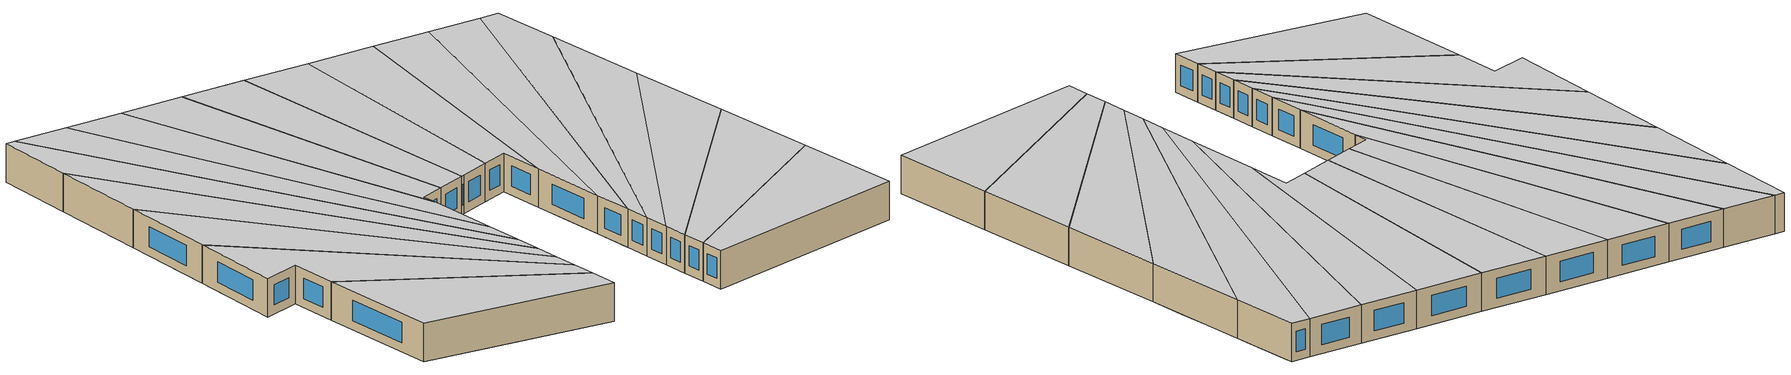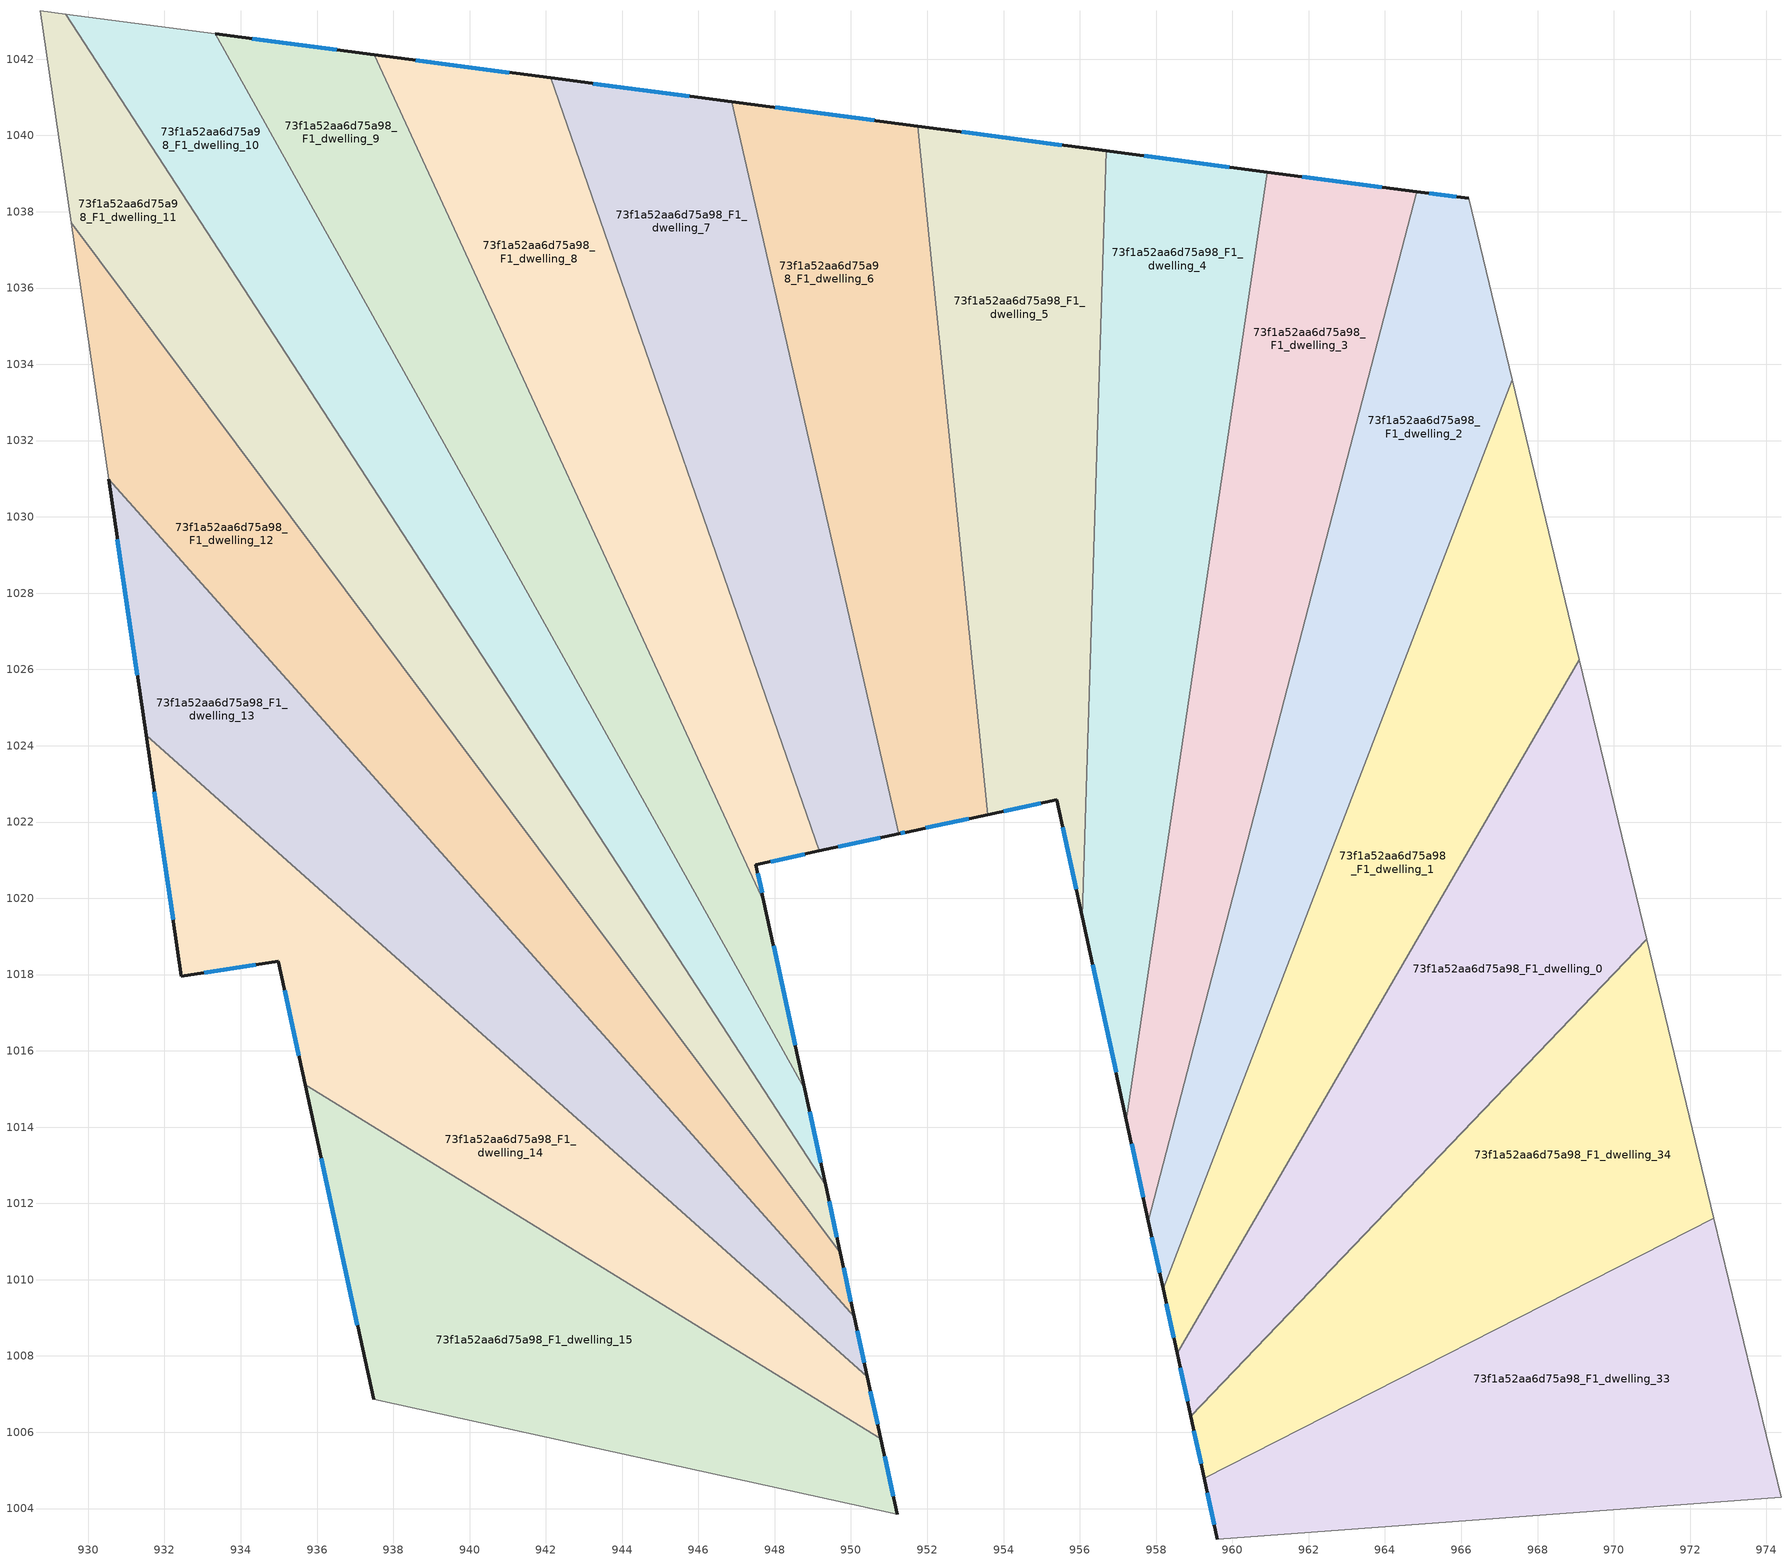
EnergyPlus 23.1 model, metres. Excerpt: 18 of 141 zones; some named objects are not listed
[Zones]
73f1a52aa6d75a98_F1_dwelling_0
 floor to 73f1a52aa6d75a98_F0_dwelling_25 (EU_floor_Construction): 970.49,1020.48 970.86,1018.93 966.6,1014.47 961.24,1012.71 964.64,1018.56 z3
 floor to 73f1a52aa6d75a98_F0_dwelling_27 (EU_floor_Construction): 960.06,1007.62 958.91,1006.42 958.74,1007.19 z3
 floor to 73f1a52aa6d75a98_F0_dwelling_26 (EU_floor_Construction): 966.6,1014.47 960.06,1007.62 958.74,1007.19 958.55,1008.08 961.24,1012.71 z3
 floor adiabatic (EU_floor_Construction): 969.1,1026.26 970.49,1020.48 964.64,1018.56 z3
 wall outside (EU_wall_Construction): 958.55,1008.08 958.91,1006.42 z3:6
 wall to 73f1a52aa6d75a98_F1_dwelling_1 (EU_wall_Construction): 969.1,1026.26 958.55,1008.08 z3:6
 wall adiabatic (EU_wall_Construction): 970.86,1018.93 969.1,1026.26 z3:6
 wall to 73f1a52aa6d75a98_F1_dwelling_34 (EU_wall_Construction): 958.91,1006.42 970.86,1018.93 z3:6
 window (EU_Window_Construction): 958.63,1007.69 958.82,1006.81 z3.7:5.3
 ceiling to 73f1a52aa6d75a98_F2_dwelling_0 (EU_floor_Construction): 958.91,1006.42 970.86,1018.93 969.1,1026.26 958.55,1008.08 z6
73f1a52aa6d75a98_F1_dwelling_1
 floor to 73f1a52aa6d75a98_F0_dwelling_24 (EU_floor_Construction): 968.05,1024.46 964.64,1018.56 961.12,1017.41 963.22,1022.87 z3
 floor to 73f1a52aa6d75a98_F0_dwelling_26 (EU_floor_Construction): 961.24,1012.71 958.55,1008.08 958.18,1009.77 959.04,1011.99 z3
 floor to 73f1a52aa6d75a98_F0_dwelling_23 (EU_floor_Construction): 968.51,1028.71 969.1,1026.26 968.05,1024.46 963.22,1022.87 965.02,1027.57 z3
 floor to 73f1a52aa6d75a98_F0_dwelling_25 (EU_floor_Construction): 964.64,1018.56 961.24,1012.71 959.04,1011.99 961.12,1017.41 z3
 floor to 73f1a52aa6d75a98_F0_dwelling_21 (EU_floor_Construction): 967.33,1033.59 967.79,1031.72 966.44,1031.28 z3
 floor to 73f1a52aa6d75a98_F0_dwelling_22 (EU_floor_Construction): 967.79,1031.72 968.51,1028.71 965.02,1027.57 966.44,1031.28 z3
 wall outside (EU_wall_Construction): 958.18,1009.76 958.55,1008.08 z3:6
 wall to 73f1a52aa6d75a98_F1_dwelling_2 (EU_wall_Construction): 967.33,1033.59 958.18,1009.76 z3:6
 wall adiabatic (EU_wall_Construction): 969.1,1026.26 967.33,1033.59 z3:6
 window (EU_Window_Construction): 958.27,1009.37 958.46,1008.47 z3.7:5.3
 ceiling to 73f1a52aa6d75a98_F2_dwelling_1 (EU_floor_Construction): 958.55,1008.08 969.1,1026.26 967.33,1033.59 958.18,1009.76 z6
73f1a52aa6d75a98_F1_dwelling_10
 floor to 73f1a52aa6d75a98_F0_dwelling_0 (EU_floor_Construction): 933.33,1042.66 936.21,1037.5 933.64,1036.66 929.42,1043.18 z3
 floor to 73f1a52aa6d75a98_F0_dwelling_1 (EU_floor_Construction): 936.21,1037.5 938.51,1033.38 936.25,1032.64 933.64,1036.66 z3
 floor adiabatic (EU_floor_Construction): 940.69,1029.48 942.77,1025.76 941.07,1025.21 938.72,1028.83 z3
 floor to 73f1a52aa6d75a98_F0_dwelling_4 (EU_floor_Construction): 942.77,1025.76 944.76,1022.21 943.32,1021.74 941.07,1025.21 z3
 floor to 73f1a52aa6d75a98_F0_dwelling_2 (EU_floor_Construction): 938.51,1033.38 940.69,1029.48 938.72,1028.83 936.25,1032.64 z3
 floor to 73f1a52aa6d75a98_F0_dwelling_6 (EU_floor_Construction): 947.12,1017.98 948.79,1014.99 949.15,1013.32 948.85,1013.22 946,1017.61 z3
 floor to 73f1a52aa6d75a98_F0_dwelling_7 (EU_floor_Construction): 949.15,1013.32 949.34,1012.47 948.85,1013.22 z3
 floor to 73f1a52aa6d75a98_F0_dwelling_5 (EU_floor_Construction): 944.76,1022.21 947.12,1017.98 946,1017.61 943.32,1021.74 z3
 wall outside (EU_wall_Construction): 949.34,1012.47 948.79,1014.99 z3:6
 wall to 73f1a52aa6d75a98_F1_dwelling_11 (EU_wall_Construction): 929.42,1043.18 949.34,1012.47 z3:6
 wall adiabatic (EU_wall_Construction): 933.33,1042.66 929.42,1043.18 z3:6
 wall to 73f1a52aa6d75a98_F1_dwelling_9 (EU_wall_Construction): 948.79,1014.99 933.33,1042.66 z3:6
 window (EU_Window_Construction): 949.21,1013.06 948.92,1014.4 z3.7:5.3
 ceiling to 73f1a52aa6d75a98_F2_dwelling_10 (EU_floor_Construction): 949.34,1012.47 948.79,1014.99 933.33,1042.66 929.42,1043.18 z6
73f1a52aa6d75a98_F1_dwelling_11
 floor to 73f1a52aa6d75a98_F0_dwelling_2 (EU_floor_Construction): 936.25,1032.64 938.72,1028.83 936.68,1028.16 933.91,1031.87 z3
 floor to 73f1a52aa6d75a98_F0_dwelling_3 (EU_floor_Construction): 938.72,1028.83 941.07,1025.21 939.32,1024.63 936.68,1028.16 z3
 floor to 73f1a52aa6d75a98_F0_dwelling_0 (EU_floor_Construction): 929.42,1043.18 933.64,1036.66 930.99,1035.79 929.55,1037.71 928.74,1043.26 z3
 floor to 73f1a52aa6d75a98_F0_dwelling_4 (EU_floor_Construction): 941.07,1025.21 943.32,1021.74 941.84,1021.25 939.32,1024.63 z3
 floor to 73f1a52aa6d75a98_F0_dwelling_1 (EU_floor_Construction): 933.64,1036.66 936.25,1032.64 933.91,1031.87 930.99,1035.79 z3
 floor to 73f1a52aa6d75a98_F0_dwelling_5 (EU_floor_Construction): 943.32,1021.74 946,1017.61 944.84,1017.23 941.84,1021.25 z3
 floor to 73f1a52aa6d75a98_F0_dwelling_7 (EU_floor_Construction): 949.34,1012.47 949.72,1010.7 948.04,1012.95 948.85,1013.22 z3
 floor to 73f1a52aa6d75a98_F0_dwelling_6 (EU_floor_Construction): 946,1017.61 948.85,1013.22 948.04,1012.95 944.84,1017.23 z3
 wall outside (EU_wall_Construction): 949.72,1010.7 949.34,1012.47 z3:6
 wall to 73f1a52aa6d75a98_F1_dwelling_12 (EU_wall_Construction): 929.55,1037.71 949.72,1010.7 z3:6
 wall adiabatic (EU_wall_Construction): 929.42,1043.18 928.74,1043.26 929.55,1037.71 z3:6
 window (EU_Window_Construction): 949.63,1011.12 949.43,1012.06 z3.7:5.3
 ceiling to 73f1a52aa6d75a98_F2_dwelling_11 (EU_floor_Construction): 949.72,1010.7 949.34,1012.47 929.42,1043.18 928.74,1043.26 929.55,1037.71 z6
73f1a52aa6d75a98_F1_dwelling_12
 floor to 73f1a52aa6d75a98_F0_dwelling_3 (EU_floor_Construction): 936.68,1028.16 939.32,1024.63 936.9,1023.84 933.87,1027.24 z3
 floor to 73f1a52aa6d75a98_F0_dwelling_4 (EU_floor_Construction): 939.32,1024.63 941.84,1021.25 939.8,1020.58 936.9,1023.84 z3
 floor to 73f1a52aa6d75a98_F0_dwelling_2 (EU_floor_Construction): 933.91,1031.87 936.68,1028.16 933.87,1027.24 930.69,1030.82 z3
 floor adiabatic (EU_floor_Construction): 941.84,1021.25 944.84,1017.23 943.25,1016.71 939.8,1020.58 z3
 floor to 73f1a52aa6d75a98_F0_dwelling_7 (EU_floor_Construction): 948.04,1012.95 949.72,1010.7 950.08,1009.04 946.92,1012.59 z3
 floor to 73f1a52aa6d75a98_F0_dwelling_0 (EU_floor_Construction): 929.55,1037.71 930.99,1035.79 929.89,1035.43 z3
 floor to 73f1a52aa6d75a98_F0_dwelling_6 (EU_floor_Construction): 944.84,1017.23 948.04,1012.95 946.92,1012.59 943.25,1016.71 z3
 floor to 73f1a52aa6d75a98_F0_dwelling_1 (EU_floor_Construction): 930.99,1035.79 933.91,1031.87 930.69,1030.82 930.54,1030.99 929.89,1035.43 z3
 wall outside (EU_wall_Construction): 950.08,1009.04 949.72,1010.7 z3:6
 wall to 73f1a52aa6d75a98_F1_dwelling_13 (EU_wall_Construction): 930.54,1030.99 950.08,1009.04 z3:6
 wall adiabatic (EU_wall_Construction): 929.55,1037.71 930.54,1030.99 z3:6
 window (EU_Window_Construction): 950,1009.43 949.81,1010.31 z3.7:5.3
 ceiling to 73f1a52aa6d75a98_F2_dwelling_12 (EU_floor_Construction): 950.08,1009.04 949.72,1010.7 929.55,1037.71 930.54,1030.99 z6
73f1a52aa6d75a98_F1_dwelling_13
 floor to 73f1a52aa6d75a98_F0_dwelling_4 (EU_floor_Construction): 936.9,1023.84 939.8,1020.58 936.78,1019.59 933.33,1022.67 z3
 floor adiabatic (EU_floor_Construction): 939.8,1020.58 943.25,1016.71 940.89,1015.94 936.78,1019.59 z3; 933.87,1027.24 936.9,1023.84 933.33,1022.67 931.52,1024.28 931.21,1026.37 z3
 floor to 73f1a52aa6d75a98_F0_dwelling_6 (EU_floor_Construction): 943.25,1016.71 946.92,1012.59 945.27,1012.05 940.89,1015.94 z3
 floor to 73f1a52aa6d75a98_F0_dwelling_2 (EU_floor_Construction): 930.69,1030.82 933.87,1027.24 931.21,1026.37 930.57,1030.78 z3
 floor to 73f1a52aa6d75a98_F0_dwelling_8 (EU_floor_Construction): 950.23,1008.35 950.43,1007.46 949.64,1008.15 z3
 floor to 73f1a52aa6d75a98_F0_dwelling_1 (EU_floor_Construction): 930.54,1030.99 930.69,1030.82 930.57,1030.78 z3
 floor to 73f1a52aa6d75a98_F0_dwelling_7 (EU_floor_Construction): 946.92,1012.59 950.08,1009.04 950.23,1008.35 949.64,1008.15 945.27,1012.05 z3
 wall outside (EU_wall_Construction): 950.43,1007.46 950.08,1009.04 / 930.54,1030.99 931.52,1024.28 z3:6
 wall to 73f1a52aa6d75a98_F1_dwelling_14 (EU_wall_Construction): 931.52,1024.28 950.43,1007.46 z3:6
 window (EU_Window_Construction): 950.35,1007.83 950.16,1008.66 / 930.77,1029.41 931.29,1025.85 z3.7:5.3
 ceiling to 73f1a52aa6d75a98_F2_dwelling_13 (EU_floor_Construction): 950.43,1007.46 950.08,1009.04 930.54,1030.99 931.52,1024.28 z6
73f1a52aa6d75a98_F1_dwelling_14
 floor to 73f1a52aa6d75a98_F0_dwelling_6 (EU_floor_Construction): 945.27,1012.05 942.27,1011.07 936.63,1014.54 940.89,1015.94 z3
 floor to 73f1a52aa6d75a98_F0_dwelling_4 (EU_floor_Construction): 936.78,1019.59 932.41,1018.17 931.83,1022.18 933.33,1022.67 z3
 floor to 73f1a52aa6d75a98_F0_dwelling_7 (EU_floor_Construction): 949.64,1008.15 947.92,1007.59 942.27,1011.07 945.27,1012.05 z3
 floor to 73f1a52aa6d75a98_F0_dwelling_3 (EU_floor_Construction): 933.33,1022.67 931.83,1022.18 931.52,1024.28 z3
 floor to 73f1a52aa6d75a98_F0_dwelling_8 (EU_floor_Construction): 950.43,1007.46 950.78,1005.83 947.92,1007.59 949.64,1008.15 z3
 floor to 73f1a52aa6d75a98_F0_dwelling_5 (EU_floor_Construction): 940.89,1015.94 936.63,1014.54 935.69,1015.12 934.99,1018.34 932.45,1017.95 932.41,1018.17 936.78,1019.59 z3
 wall outside (EU_wall_Construction): 931.52,1024.28 932.45,1017.95 934.99,1018.34 935.69,1015.12 / 950.78,1005.83 950.43,1007.46 z3:6
 wall to 73f1a52aa6d75a98_F1_dwelling_15 (EU_wall_Construction): 935.69,1015.12 950.78,1005.83 z3:6
 window (EU_Window_Construction): 931.74,1022.79 932.23,1019.44 / 950.7,1006.21 950.51,1007.07 / 935.15,1017.59 935.53,1015.87 / 933.04,1018.04 934.39,1018.25 z3.7:5.3
 ceiling to 73f1a52aa6d75a98_F2_dwelling_14 (EU_floor_Construction): 950.78,1005.83 950.43,1007.46 931.52,1024.28 932.45,1017.95 934.99,1018.34 935.69,1015.12 z6
73f1a52aa6d75a98_F1_dwelling_15
 floor to 73f1a52aa6d75a98_F0_dwelling_7 (EU_floor_Construction): 947.92,1007.59 942.41,1005.79 937.48,1006.87 936.95,1009.32 942.27,1011.07 z3
 floor to 73f1a52aa6d75a98_F0_dwelling_6 (EU_floor_Construction): 942.27,1011.07 936.95,1009.32 935.87,1014.29 936.63,1014.54 z3
 floor to 73f1a52aa6d75a98_F0_dwelling_8 (EU_floor_Construction): 950.78,1005.83 951.21,1003.85 942.41,1005.79 947.92,1007.59 z3
 floor to 73f1a52aa6d75a98_F0_dwelling_5 (EU_floor_Construction): 936.63,1014.54 935.87,1014.29 935.69,1015.12 z3
 wall outside (EU_wall_Construction): 951.21,1003.85 950.78,1005.83 / 935.69,1015.12 937.48,1006.87 z3:6
 wall to 73f1a52aa6d75a98_F1_dwelling_16 (EU_wall_Construction): 937.48,1006.87 951.21,1003.85 z3:6
 window (EU_Window_Construction): 951.11,1004.32 950.88,1005.37 / 936.11,1013.18 937.06,1008.81 z3.7:5.3
 ceiling to 73f1a52aa6d75a98_F2_dwelling_15 (EU_floor_Construction): 951.21,1003.85 950.78,1005.83 935.69,1015.12 937.48,1006.87 z6
73f1a52aa6d75a98_F1_dwelling_2
 floor adiabatic (EU_floor_Construction): 967.07,1034.68 967.33,1033.59 966.44,1031.28 962.62,1030.03 963.53,1033.53 z3; 966.19,1038.35 966.37,1037.62 964.44,1036.99 964.84,1038.53 z3
 floor to 73f1a52aa6d75a98_F0_dwelling_24 (EU_floor_Construction): 963.22,1022.87 961.12,1017.41 959.16,1016.77 960.53,1021.99 z3
 floor to 73f1a52aa6d75a98_F0_dwelling_26 (EU_floor_Construction): 959.04,1011.99 958.18,1009.77 957.8,1011.54 957.81,1011.59 z3
 floor to 73f1a52aa6d75a98_F0_dwelling_20 (EU_floor_Construction): 966.37,1037.62 967.07,1034.68 963.53,1033.53 964.44,1036.99 z3
 floor to 73f1a52aa6d75a98_F0_dwelling_22 (EU_floor_Construction): 966.44,1031.28 965.02,1027.57 961.7,1026.48 962.62,1030.03 z3
 floor to 73f1a52aa6d75a98_F0_dwelling_25 (EU_floor_Construction): 961.12,1017.41 959.04,1011.99 957.81,1011.59 959.16,1016.77 z3
 floor to 73f1a52aa6d75a98_F0_dwelling_23 (EU_floor_Construction): 965.02,1027.57 963.22,1022.87 960.53,1021.99 961.7,1026.48 z3
 wall outside (EU_wall_Construction): 957.8,1011.54 958.18,1009.76 / 966.19,1038.35 964.84,1038.53 z3:6
 wall to 73f1a52aa6d75a98_F1_dwelling_3 (EU_wall_Construction): 964.84,1038.53 957.8,1011.54 z3:6
 wall adiabatic (EU_wall_Construction): 967.33,1033.59 966.19,1038.35 z3:6
 window (EU_Window_Construction): 957.89,1011.12 958.09,1010.18 / 965.87,1038.39 965.16,1038.48 z3.7:5.3
 ceiling to 73f1a52aa6d75a98_F2_dwelling_2 (EU_floor_Construction): 958.18,1009.76 967.33,1033.59 966.19,1038.35 964.84,1038.53 957.8,1011.54 z6
73f1a52aa6d75a98_F1_dwelling_3
 floor to 73f1a52aa6d75a98_F0_dwelling_20 (EU_floor_Construction): 964.44,1036.99 963.53,1033.53 959.92,1032.34 960.41,1035.67 z3
 floor to 73f1a52aa6d75a98_F0_dwelling_22 (EU_floor_Construction): 962.62,1030.03 961.7,1026.48 958.91,1025.57 959.42,1028.98 z3
 floor to 73f1a52aa6d75a98_F0_dwelling_24 (EU_floor_Construction): 960.53,1021.99 959.16,1016.77 957.53,1016.24 958.27,1021.25 z3
 floor to 73f1a52aa6d75a98_F0_dwelling_21 (EU_floor_Construction): 963.53,1033.53 962.62,1030.03 959.42,1028.98 959.92,1032.34 z3
 floor to 73f1a52aa6d75a98_F0_dwelling_23 (EU_floor_Construction): 961.7,1026.48 960.53,1021.99 958.27,1021.25 958.91,1025.57 z3
 floor to 73f1a52aa6d75a98_F0_dwelling_19 (EU_floor_Construction): 964.84,1038.53 964.44,1036.99 960.41,1035.67 960.91,1039.04 z3
 floor to 73f1a52aa6d75a98_F0_dwelling_25 (EU_floor_Construction): 959.16,1016.77 957.81,1011.59 957.79,1011.58 957.22,1014.18 957.53,1016.24 z3
 wall outside (EU_wall_Construction): 957.22,1014.18 957.8,1011.54 / 964.84,1038.53 960.91,1039.04 z3:6
 wall to 73f1a52aa6d75a98_F1_dwelling_4 (EU_wall_Construction): 960.91,1039.04 957.22,1014.18 z3:6
 window (EU_Window_Construction): 957.36,1013.56 957.66,1012.16 / 963.92,1038.65 961.84,1038.92 z3.7:5.3
 ceiling to 73f1a52aa6d75a98_F2_dwelling_3 (EU_floor_Construction): 957.8,1011.54 964.84,1038.53 960.91,1039.04 957.22,1014.18 z6
73f1a52aa6d75a98_F1_dwelling_33
 floor to 73f1a52aa6d75a98_F0_dwelling_27 (EU_floor_Construction): 972.62,1011.6 973.64,1007.39 961.19,1003.32 959.61,1003.2 959.26,1004.8 z3
 floor to 73f1a52aa6d75a98_F0_dwelling_28 (EU_floor_Construction): 973.64,1007.39 974.38,1004.29 961.19,1003.32 z3
 wall outside (EU_wall_Construction): 959.26,1004.79 959.61,1003.2 z3:6
 wall to 73f1a52aa6d75a98_F1_dwelling_34 (EU_wall_Construction): 972.62,1011.61 959.26,1004.79 z3:6
 wall adiabatic (EU_wall_Construction): 974.38,1004.29 972.62,1011.61 z3:6
 wall to 73f1a52aa6d75a98_F1_dwelling_32 (EU_wall_Construction): 959.61,1003.2 974.38,1004.29 z3:6
 window (EU_Window_Construction): 959.34,1004.42 959.53,1003.57 z3.7:5.3
 ceiling to 73f1a52aa6d75a98_F2_dwelling_33 (EU_floor_Construction): 974.38,1004.29 972.62,1011.61 959.26,1004.79 959.61,1003.2 z6
73f1a52aa6d75a98_F1_dwelling_34
 floor to 73f1a52aa6d75a98_F0_dwelling_27 (EU_floor_Construction): 972.59,1011.72 972.62,1011.6 959.26,1004.8 958.91,1006.42 960.06,1007.62 z3
 floor adiabatic (EU_floor_Construction): 970.86,1018.93 972.62,1011.6 972.59,1011.72 960.06,1007.62 z3
 wall outside (EU_wall_Construction): 958.91,1006.42 959.26,1004.79 z3:6
 wall adiabatic (EU_wall_Construction): 972.62,1011.61 970.86,1018.93 z3:6
 window (EU_Window_Construction): 958.99,1006.04 959.18,1005.18 z3.7:5.3
 ceiling to 73f1a52aa6d75a98_F2_dwelling_34 (EU_floor_Construction): 972.62,1011.61 970.86,1018.93 958.91,1006.42 959.26,1004.79 z6
73f1a52aa6d75a98_F1_dwelling_4
 floor to 73f1a52aa6d75a98_F0_dwelling_22 (EU_floor_Construction): 959.42,1028.98 958.91,1025.57 956.23,1024.69 956.33,1027.96 z3
 floor to 73f1a52aa6d75a98_F0_dwelling_23 (EU_floor_Construction): 958.91,1025.57 958.27,1021.25 956.1,1020.54 956.23,1024.69 z3
 floor to 73f1a52aa6d75a98_F0_dwelling_19 (EU_floor_Construction): 960.91,1039.04 960.41,1035.67 956.53,1034.4 956.64,1037.9 960.35,1039.12 z3
 floor to 73f1a52aa6d75a98_F0_dwelling_20 (EU_floor_Construction): 960.41,1035.67 959.92,1032.34 956.43,1031.2 956.53,1034.4 z3
 floor to 73f1a52aa6d75a98_F0_dwelling_18 (EU_floor_Construction): 960.35,1039.12 956.64,1037.9 956.69,1039.6 z3
 floor to 73f1a52aa6d75a98_F0_dwelling_24 (EU_floor_Construction): 958.27,1021.25 957.53,1016.24 956.83,1016.01 956.06,1019.51 956.1,1020.54 z3
 floor to 73f1a52aa6d75a98_F0_dwelling_21 (EU_floor_Construction): 959.92,1032.34 959.42,1028.98 956.33,1027.96 956.43,1031.2 z3
 floor to 73f1a52aa6d75a98_F0_dwelling_25 (EU_floor_Construction): 957.53,1016.24 957.22,1014.18 956.83,1016.01 z3
 wall outside (EU_wall_Construction): 956.06,1019.51 957.22,1014.18 / 960.91,1039.04 956.69,1039.6 z3:6
 wall to 73f1a52aa6d75a98_F1_dwelling_5 (EU_wall_Construction): 956.69,1039.6 956.06,1019.51 z3:6
 window (EU_Window_Construction): 956.34,1018.26 956.95,1015.44 / 959.92,1039.17 957.68,1039.47 z3.7:5.3
 ceiling to 73f1a52aa6d75a98_F2_dwelling_4 (EU_floor_Construction): 957.22,1014.18 960.91,1039.04 956.69,1039.6 956.06,1019.51 z6
73f1a52aa6d75a98_F1_dwelling_5
 floor to 73f1a52aa6d75a98_F0_dwelling_19 (EU_floor_Construction): 956.64,1037.9 956.53,1034.4 952.48,1033.07 952.14,1036.43 z3
 floor to 73f1a52aa6d75a98_F0_dwelling_20 (EU_floor_Construction): 956.53,1034.4 956.43,1031.2 952.79,1030.01 952.48,1033.07 z3
 floor to 73f1a52aa6d75a98_F0_dwelling_18 (EU_floor_Construction): 956.69,1039.6 956.64,1037.9 952.14,1036.43 951.75,1040.24 z3
 floor to 73f1a52aa6d75a98_F0_dwelling_22 (EU_floor_Construction): 956.33,1027.96 956.23,1024.69 953.42,1023.77 953.1,1026.91 z3
 floor to 73f1a52aa6d75a98_F0_dwelling_23 (EU_floor_Construction): 956.23,1024.69 956.1,1020.54 955.86,1020.46 955.4,1022.58 953.58,1022.19 953.42,1023.77 z3
 floor adiabatic (EU_floor_Construction): 956.43,1031.2 956.33,1027.96 953.1,1026.91 952.79,1030.01 z3
 floor to 73f1a52aa6d75a98_F0_dwelling_24 (EU_floor_Construction): 956.1,1020.54 956.06,1019.51 955.86,1020.46 z3
 wall outside (EU_wall_Construction): 953.58,1022.19 955.4,1022.58 956.06,1019.51 / 956.69,1039.6 951.75,1040.25 z3:6
 wall to 73f1a52aa6d75a98_F1_dwelling_6 (EU_wall_Construction): 951.75,1040.25 953.58,1022.19 z3:6
 window (EU_Window_Construction): 955.55,1021.86 955.91,1020.23 / 954.01,1022.29 954.97,1022.49 / 955.53,1039.75 952.91,1040.09 z3.7:5.3
 ceiling to 73f1a52aa6d75a98_F2_dwelling_5 (EU_floor_Construction): 956.06,1019.51 956.69,1039.6 951.75,1040.25 953.58,1022.19 955.4,1022.58 z6
73f1a52aa6d75a98_F1_dwelling_6
 floor to 73f1a52aa6d75a98_F0_dwelling_23 (EU_floor_Construction): 953.42,1023.77 953.58,1022.19 951.46,1021.74 951.25,1021.69 950.96,1022.97 z3
 floor to 73f1a52aa6d75a98_F0_dwelling_20 (EU_floor_Construction): 952.48,1033.07 952.79,1030.01 949.6,1028.96 948.92,1031.91 z3
 floor to 73f1a52aa6d75a98_F0_dwelling_19 (EU_floor_Construction): 952.14,1036.43 952.48,1033.07 948.92,1031.91 948.19,1035.13 z3
 floor to 73f1a52aa6d75a98_F0_dwelling_22 (EU_floor_Construction): 953.1,1026.91 953.42,1023.77 950.96,1022.97 950.28,1025.98 z3
 floor adiabatic (EU_floor_Construction): 951.75,1040.25 953.1,1026.91 950.28,1025.98 949.6,1028.96 952.79,1030.01 952.14,1036.43 948.19,1035.13 946.88,1040.88 z3
 wall outside (EU_wall_Construction): 951.26,1021.69 951.46,1021.74 953.58,1022.19 / 951.75,1040.25 946.88,1040.88 z3:6
 wall to 73f1a52aa6d75a98_F1_dwelling_7 (EU_wall_Construction): 946.88,1040.88 951.26,1021.69 z3:6
 window (EU_Window_Construction): 951.96,1021.84 953.08,1022.09 / 951.3,1021.7 951.41,1021.73 / 950.6,1040.4 948.02,1040.73 z3.7:5.3
 ceiling to 73f1a52aa6d75a98_F2_dwelling_6 (EU_floor_Construction): 953.58,1022.19 951.75,1040.25 946.88,1040.88 951.26,1021.69 951.46,1021.74 z6
73f1a52aa6d75a98_F1_dwelling_7
 floor to 73f1a52aa6d75a98_F0_dwelling_18 (EU_floor_Construction): 946.88,1040.88 948.19,1035.13 944.74,1034 943.99,1036.16 942.24,1041.49 z3
 floor to 73f1a52aa6d75a98_F0_dwelling_19 (EU_floor_Construction): 948.19,1035.13 948.92,1031.91 945.82,1030.89 944.74,1034 z3
 floor to 73f1a52aa6d75a98_F0_dwelling_23 (EU_floor_Construction): 950.96,1022.97 951.25,1021.69 949.17,1021.24 948.82,1022.27 z3
 floor to 73f1a52aa6d75a98_F0_dwelling_22 (EU_floor_Construction): 950.28,1025.98 950.96,1022.97 948.82,1022.27 947.81,1025.17 z3
 floor to 73f1a52aa6d75a98_F0_dwelling_0 (EU_floor_Construction): 942.24,1041.49 942.84,1039.67 942.78,1039.65 942.13,1041.51 z3
 floor adiabatic (EU_floor_Construction): 942.24,1041.49 943.99,1036.16 942.78,1039.65 942.84,1039.67 z3
 floor to 73f1a52aa6d75a98_F0_dwelling_20 (EU_floor_Construction): 948.92,1031.91 949.6,1028.96 946.81,1028.05 945.82,1030.89 z3
 floor to 73f1a52aa6d75a98_F0_dwelling_21 (EU_floor_Construction): 949.6,1028.96 950.28,1025.98 947.81,1025.17 946.81,1028.05 z3
 wall outside (EU_wall_Construction): 949.17,1021.24 951.26,1021.69 / 946.88,1040.88 942.13,1041.51 z3:6
 wall to 73f1a52aa6d75a98_F1_dwelling_8 (EU_wall_Construction): 942.13,1041.51 949.17,1021.24 z3:6
 window (EU_Window_Construction): 949.66,1021.35 950.77,1021.59 / 945.76,1041.03 943.25,1041.36 z3.7:5.3
 ceiling to 73f1a52aa6d75a98_F2_dwelling_7 (EU_floor_Construction): 951.26,1021.69 946.88,1040.88 942.13,1041.51 949.17,1021.24 z6
73f1a52aa6d75a98_F1_dwelling_8
 floor to 73f1a52aa6d75a98_F0_dwelling_1 (EU_floor_Construction): 942.78,1039.65 943.99,1036.17 944.28,1035.27 941.13,1034.24 939.18,1038.47 z3
 floor to 73f1a52aa6d75a98_F0_dwelling_2 (EU_floor_Construction): 944.28,1035.27 945.65,1031.1 942.97,1030.22 941.13,1034.24 z3
 floor to 73f1a52aa6d75a98_F0_dwelling_18 (EU_floor_Construction): 943.99,1036.16 944.74,1034 944.7,1033.99 z3
 floor to 73f1a52aa6d75a98_F0_dwelling_0 (EU_floor_Construction): 942.13,1041.51 942.78,1039.65 939.18,1038.47 937.5,1042.11 z3
 floor to 73f1a52aa6d75a98_F0_dwelling_3 (EU_floor_Construction): 945.65,1031.1 946.95,1027.13 944.73,1026.4 942.97,1030.22 z3
 floor to 73f1a52aa6d75a98_F0_dwelling_19 (EU_floor_Construction): 944.74,1034 945.82,1030.89 945.72,1030.86 944.7,1033.99 z3
 floor to 73f1a52aa6d75a98_F0_dwelling_23 (EU_floor_Construction): 948.82,1022.27 949.17,1021.24 948.89,1021.18 948.57,1022.18 z3
 floor to 73f1a52aa6d75a98_F0_dwelling_4 (EU_floor_Construction): 946.95,1027.13 948.19,1023.33 946.41,1022.75 944.73,1026.4 z3
 floor to 73f1a52aa6d75a98_F0_dwelling_20 (EU_floor_Construction): 945.82,1030.89 946.81,1028.05 946.66,1028 945.72,1030.86 z3
 floor to 73f1a52aa6d75a98_F0_dwelling_22 (EU_floor_Construction): 947.81,1025.17 948.82,1022.27 948.57,1022.18 947.61,1025.11 z3
 floor to 73f1a52aa6d75a98_F0_dwelling_5 (EU_floor_Construction): 948.19,1023.33 948.89,1021.18 947.51,1020.88 947.72,1019.91 946.41,1022.75 z3
 floor to 73f1a52aa6d75a98_F0_dwelling_21 (EU_floor_Construction): 946.81,1028.05 947.81,1025.17 947.61,1025.11 946.66,1028 z3
 wall outside (EU_wall_Construction): 947.72,1019.91 947.51,1020.88 949.17,1021.24 / 942.13,1041.51 937.5,1042.11 z3:6
 wall to 73f1a52aa6d75a98_F1_dwelling_9 (EU_wall_Construction): 937.5,1042.11 947.72,1019.91 z3:6
 window (EU_Window_Construction): 947.9,1020.96 948.78,1021.16 / 947.67,1020.14 947.56,1020.65 / 941.05,1041.65 938.59,1041.97 z3.7:5.3
 ceiling to 73f1a52aa6d75a98_F2_dwelling_8 (EU_floor_Construction): 949.17,1021.24 942.13,1041.51 937.5,1042.11 947.72,1019.91 947.51,1020.88 z6
73f1a52aa6d75a98_F1_dwelling_9
 floor to 73f1a52aa6d75a98_F0_dwelling_0 (EU_floor_Construction): 937.5,1042.11 939.18,1038.47 936.21,1037.5 933.33,1042.66 z3
 floor to 73f1a52aa6d75a98_F0_dwelling_1 (EU_floor_Construction): 939.18,1038.47 941.13,1034.24 938.51,1033.38 936.21,1037.5 z3
 floor to 73f1a52aa6d75a98_F0_dwelling_2 (EU_floor_Construction): 941.13,1034.24 942.97,1030.22 940.69,1029.48 938.51,1033.38 z3
 floor adiabatic (EU_floor_Construction): 942.97,1030.22 944.73,1026.4 942.77,1025.76 940.69,1029.48 z3
 floor to 73f1a52aa6d75a98_F0_dwelling_5 (EU_floor_Construction): 946.41,1022.75 947.72,1019.91 948.07,1018.29 947.12,1017.98 944.76,1022.21 z3
 floor to 73f1a52aa6d75a98_F0_dwelling_4 (EU_floor_Construction): 944.73,1026.4 946.41,1022.75 944.76,1022.21 942.77,1025.76 z3
 floor to 73f1a52aa6d75a98_F0_dwelling_6 (EU_floor_Construction): 948.07,1018.29 948.79,1014.99 947.12,1017.98 z3
 wall outside (EU_wall_Construction): 948.79,1014.99 947.72,1019.91 / 937.5,1042.11 933.33,1042.66 z3:6
 window (EU_Window_Construction): 948.54,1016.15 947.97,1018.76 / 936.52,1042.24 934.31,1042.53 z3.7:5.3
 ceiling to 73f1a52aa6d75a98_F2_dwelling_9 (EU_floor_Construction): 948.79,1014.99 947.72,1019.91 937.5,1042.11 933.33,1042.66 z6
[Building]
EU S2 Campaign: North Axis=0; Terrain=City; Solar Distribution=FullExterior
[Site:Location]
Budapest.Ferenc.Liszt.Intl.AP: Latitude=47.437; Longitude=19.256; Time Zone=1; Elevation=185
[SizingPeriod:WeatherFileDays]
AnnualSizingPeriod: Begin Month=1; Begin Day of Month=1; End Month=12; End Day of Month=31; Day of Week for Start Day=Monday; Use Weather File Daylight Saving Period=No; Use Weather File Rain and Snow Indicators=No
[MATERIAL]
EU_InternalMass_Material: Roughness=MediumRough; Thickness=0.1; Conductivity=1; Density=1800; Specific Heat=900; Thermal Absorptance=0.9; Solar Absorptance=0.7; Visible Absorptance=0.7
[MATERIAL:NOMASS] Roughness=MediumRough; Thermal Absorptance=0.9; Solar Absorptance=0.7; Visible Absorptance=0.7
Name | Thermal Resistance
EU_wall_NoMass | 0.832559
EU_floor_NoMass | 0.872794
[WINDOWMATERIAL:SIMPLEGLAZINGSYSTEM]
EU_Window_SimpleGlazing: UFactor=2.79869; Solar Heat Gain Coefficient=0.75; Visible Transmittance=0.75
[CONSTRUCTION]
EU_wall_Construction: EU_wall_NoMass
EU_floor_Construction: EU_floor_NoMass
EU_Window_Construction: EU_Window_SimpleGlazing
EU_InternalMass_Construction: EU_InternalMass_Material
[ZONE] Type=1; Multiplier=1; Ceiling Height=autocalculate; Floor Area=autocalculate; Part of Total Floor Area=Yes
Name | Volume
73f1a52aa6d75a98_F1_dwelling_0 | 200.503
73f1a52aa6d75a98_F1_dwelling_1 | 200.511
73f1a52aa6d75a98_F1_dwelling_10 | 200.497
73f1a52aa6d75a98_F1_dwelling_11 | 200.552
73f1a52aa6d75a98_F1_dwelling_12 | 200.498
73f1a52aa6d75a98_F1_dwelling_13 | 200.462
73f1a52aa6d75a98_F1_dwelling_14 | 200.506
73f1a52aa6d75a98_F1_dwelling_15 | 200.49
73f1a52aa6d75a98_F1_dwelling_2 | 200.483
73f1a52aa6d75a98_F1_dwelling_3 | 200.464
73f1a52aa6d75a98_F1_dwelling_33 | 200.458
73f1a52aa6d75a98_F1_dwelling_34 | 200.532
73f1a52aa6d75a98_F1_dwelling_4; 73f1a52aa6d75a98_F1_dwelling_5 | 200.487
73f1a52aa6d75a98_F1_dwelling_6 | 200.545
73f1a52aa6d75a98_F1_dwelling_7 | 200.476
73f1a52aa6d75a98_F1_dwelling_8 | 200.58
73f1a52aa6d75a98_F1_dwelling_9 | 200.434
[INTERNALMASS] Construction=EU_InternalMass_Construction
Name | Zone or ZoneList | Surface Area
73f1a52aa6d75a98_F1_dwelling_0_EU_InternalMass | 73f1a52aa6d75a98_F1_dwelling_0 | 66.8345
73f1a52aa6d75a98_F1_dwelling_1_EU_InternalMass | 73f1a52aa6d75a98_F1_dwelling_1 | 66.8369
73f1a52aa6d75a98_F1_dwelling_2_EU_InternalMass | 73f1a52aa6d75a98_F1_dwelling_2 | 66.8278
73f1a52aa6d75a98_F1_dwelling_3_EU_InternalMass | 73f1a52aa6d75a98_F1_dwelling_3 | 66.8212
73f1a52aa6d75a98_F1_dwelling_4_EU_InternalMass | 73f1a52aa6d75a98_F1_dwelling_4 | 66.8288
73f1a52aa6d75a98_F1_dwelling_5_EU_InternalMass | 73f1a52aa6d75a98_F1_dwelling_5 | 66.829
73f1a52aa6d75a98_F1_dwelling_6_EU_InternalMass | 73f1a52aa6d75a98_F1_dwelling_6 | 66.8482
73f1a52aa6d75a98_F1_dwelling_7_EU_InternalMass | 73f1a52aa6d75a98_F1_dwelling_7 | 66.8254
73f1a52aa6d75a98_F1_dwelling_8_EU_InternalMass | 73f1a52aa6d75a98_F1_dwelling_8 | 66.8601
73f1a52aa6d75a98_F1_dwelling_9_EU_InternalMass | 73f1a52aa6d75a98_F1_dwelling_9 | 66.8114
73f1a52aa6d75a98_F1_dwelling_10_EU_InternalMass | 73f1a52aa6d75a98_F1_dwelling_10 | 66.8321
73f1a52aa6d75a98_F1_dwelling_11_EU_InternalMass | 73f1a52aa6d75a98_F1_dwelling_11 | 66.8505
73f1a52aa6d75a98_F1_dwelling_12_EU_InternalMass | 73f1a52aa6d75a98_F1_dwelling_12 | 66.8329
73f1a52aa6d75a98_F1_dwelling_13_EU_InternalMass | 73f1a52aa6d75a98_F1_dwelling_13 | 66.8206
73f1a52aa6d75a98_F1_dwelling_14_EU_InternalMass | 73f1a52aa6d75a98_F1_dwelling_14 | 66.8354
73f1a52aa6d75a98_F1_dwelling_15_EU_InternalMass | 73f1a52aa6d75a98_F1_dwelling_15 | 66.8298
73f1a52aa6d75a98_F1_dwelling_33_EU_InternalMass | 73f1a52aa6d75a98_F1_dwelling_33 | 66.8193
73f1a52aa6d75a98_F1_dwelling_34_EU_InternalMass | 73f1a52aa6d75a98_F1_dwelling_34 | 66.844
[OTHEREQUIPMENT] Fuel Type=Electricity; Design Level Calculation Method=Watts/Area; Power per Zone Floor Area=1; Fraction Latent=0; Fraction Radiant=0; Fraction Lost=0; Carbon Dioxide Generation Rate=0; EndUse Subcategory=EU_Step8_InternalGains
Name | Zone or ZoneList or Space or SpaceList | Schedule
EU_Step8_InternalGain_73f1a52aa6d75a98_F1_dwelling_0_f000 | 73f1a52aa6d75a98_F1_dwelling_0 | EU_Step8_GainSchedule_73f1a52aa6d75a98_F1_dwelling_0_f000
EU_Step8_InternalGain_73f1a52aa6d75a98_F1_dwelling_1_f000 | 73f1a52aa6d75a98_F1_dwelling_1 | EU_Step8_GainSchedule_73f1a52aa6d75a98_F1_dwelling_1_f000
EU_Step8_InternalGain_73f1a52aa6d75a98_F1_dwelling_2_f000 | 73f1a52aa6d75a98_F1_dwelling_2 | EU_Step8_GainSchedule_73f1a52aa6d75a98_F1_dwelling_2_f000
EU_Step8_InternalGain_73f1a52aa6d75a98_F1_dwelling_3_f000 | 73f1a52aa6d75a98_F1_dwelling_3 | EU_Step8_GainSchedule_73f1a52aa6d75a98_F1_dwelling_3_f000
EU_Step8_InternalGain_73f1a52aa6d75a98_F1_dwelling_4_f000 | 73f1a52aa6d75a98_F1_dwelling_4 | EU_Step8_GainSchedule_73f1a52aa6d75a98_F1_dwelling_4_f000
EU_Step8_InternalGain_73f1a52aa6d75a98_F1_dwelling_5_f000 | 73f1a52aa6d75a98_F1_dwelling_5 | EU_Step8_GainSchedule_73f1a52aa6d75a98_F1_dwelling_5_f000
EU_Step8_InternalGain_73f1a52aa6d75a98_F1_dwelling_6_f000 | 73f1a52aa6d75a98_F1_dwelling_6 | EU_Step8_GainSchedule_73f1a52aa6d75a98_F1_dwelling_6_f000
EU_Step8_InternalGain_73f1a52aa6d75a98_F1_dwelling_7_f000 | 73f1a52aa6d75a98_F1_dwelling_7 | EU_Step8_GainSchedule_73f1a52aa6d75a98_F1_dwelling_7_f000
EU_Step8_InternalGain_73f1a52aa6d75a98_F1_dwelling_8_f000 | 73f1a52aa6d75a98_F1_dwelling_8 | EU_Step8_GainSchedule_73f1a52aa6d75a98_F1_dwelling_8_f000
EU_Step8_InternalGain_73f1a52aa6d75a98_F1_dwelling_9_f000 | 73f1a52aa6d75a98_F1_dwelling_9 | EU_Step8_GainSchedule_73f1a52aa6d75a98_F1_dwelling_9_f000
EU_Step8_InternalGain_73f1a52aa6d75a98_F1_dwelling_10_f000 | 73f1a52aa6d75a98_F1_dwelling_10 | EU_Step8_GainSchedule_73f1a52aa6d75a98_F1_dwelling_10_f000
EU_Step8_InternalGain_73f1a52aa6d75a98_F1_dwelling_11_f000 | 73f1a52aa6d75a98_F1_dwelling_11 | EU_Step8_GainSchedule_73f1a52aa6d75a98_F1_dwelling_11_f000
EU_Step8_InternalGain_73f1a52aa6d75a98_F1_dwelling_12_f000 | 73f1a52aa6d75a98_F1_dwelling_12 | EU_Step8_GainSchedule_73f1a52aa6d75a98_F1_dwelling_12_f000
EU_Step8_InternalGain_73f1a52aa6d75a98_F1_dwelling_13_f000 | 73f1a52aa6d75a98_F1_dwelling_13 | EU_Step8_GainSchedule_73f1a52aa6d75a98_F1_dwelling_13_f000
EU_Step8_InternalGain_73f1a52aa6d75a98_F1_dwelling_14_f000 | 73f1a52aa6d75a98_F1_dwelling_14 | EU_Step8_GainSchedule_73f1a52aa6d75a98_F1_dwelling_14_f000
EU_Step8_InternalGain_73f1a52aa6d75a98_F1_dwelling_15_f000 | 73f1a52aa6d75a98_F1_dwelling_15 | EU_Step8_GainSchedule_73f1a52aa6d75a98_F1_dwelling_15_f000
EU_Step8_InternalGain_73f1a52aa6d75a98_F1_dwelling_33_f000 | 73f1a52aa6d75a98_F1_dwelling_33 | EU_Step8_GainSchedule_73f1a52aa6d75a98_F1_dwelling_33_f000
EU_Step8_InternalGain_73f1a52aa6d75a98_F1_dwelling_34_f000 | 73f1a52aa6d75a98_F1_dwelling_34 | EU_Step8_GainSchedule_73f1a52aa6d75a98_F1_dwelling_34_f000
[ZONEVENTILATION:DESIGNFLOWRATE] Schedule=EU_AlwaysOn; Design Flow Rate Calculation Method=AirChanges/Hour; Air Changes per Hour=0.475469; Ventilation Type=Natural; Fan Pressure Rise=0; Fan Total Efficiency=1; Constant Term Coefficient=1; Temperature Term Coefficient=0; Velocity Term Coefficient=0; Velocity Squared Term Coefficient=0; Minimum Indoor Temperature=-100; Maximum Indoor Temperature=100; Delta Temperature=-100; Minimum Outdoor Temperature=-100; Maximum Outdoor Temperature=100; Maximum Wind Speed=40
Name | Zone or ZoneList or Space or SpaceList
EU_ConstantAir_73f1a52aa6d75a98_F1_dwelling_0 | 73f1a52aa6d75a98_F1_dwelling_0
EU_ConstantAir_73f1a52aa6d75a98_F1_dwelling_1 | 73f1a52aa6d75a98_F1_dwelling_1
EU_ConstantAir_73f1a52aa6d75a98_F1_dwelling_2 | 73f1a52aa6d75a98_F1_dwelling_2
EU_ConstantAir_73f1a52aa6d75a98_F1_dwelling_3 | 73f1a52aa6d75a98_F1_dwelling_3
EU_ConstantAir_73f1a52aa6d75a98_F1_dwelling_4 | 73f1a52aa6d75a98_F1_dwelling_4
EU_ConstantAir_73f1a52aa6d75a98_F1_dwelling_5 | 73f1a52aa6d75a98_F1_dwelling_5
EU_ConstantAir_73f1a52aa6d75a98_F1_dwelling_6 | 73f1a52aa6d75a98_F1_dwelling_6
EU_ConstantAir_73f1a52aa6d75a98_F1_dwelling_7 | 73f1a52aa6d75a98_F1_dwelling_7
EU_ConstantAir_73f1a52aa6d75a98_F1_dwelling_8 | 73f1a52aa6d75a98_F1_dwelling_8
EU_ConstantAir_73f1a52aa6d75a98_F1_dwelling_9 | 73f1a52aa6d75a98_F1_dwelling_9
EU_ConstantAir_73f1a52aa6d75a98_F1_dwelling_10 | 73f1a52aa6d75a98_F1_dwelling_10
EU_ConstantAir_73f1a52aa6d75a98_F1_dwelling_11 | 73f1a52aa6d75a98_F1_dwelling_11
EU_ConstantAir_73f1a52aa6d75a98_F1_dwelling_12 | 73f1a52aa6d75a98_F1_dwelling_12
EU_ConstantAir_73f1a52aa6d75a98_F1_dwelling_13 | 73f1a52aa6d75a98_F1_dwelling_13
EU_ConstantAir_73f1a52aa6d75a98_F1_dwelling_14 | 73f1a52aa6d75a98_F1_dwelling_14
EU_ConstantAir_73f1a52aa6d75a98_F1_dwelling_15 | 73f1a52aa6d75a98_F1_dwelling_15
EU_ConstantAir_73f1a52aa6d75a98_F1_dwelling_33 | 73f1a52aa6d75a98_F1_dwelling_33
EU_ConstantAir_73f1a52aa6d75a98_F1_dwelling_34 | 73f1a52aa6d75a98_F1_dwelling_34
[HVACTEMPLATE:THERMOSTAT] Constant Heating Setpoint=20; Constant Cooling Setpoint=50
EU_HeatOnly_73f1a52aa6d75a98_F3_dwelling_29; EU_HeatOnly_73f1a52aa6d75a98_F3_dwelling_30
[HVACTEMPLATE:ZONE:IDEALLOADSAIRSYSTEM] System Availability Schedule=EU_AlwaysOn; Maximum Heating Supply Air Temperature=50; Minimum Cooling Supply Air Temperature=13; Maximum Heating Supply Air Humidity Ratio=0.0156; Minimum Cooling Supply Air Humidity Ratio=0.0077; Heating Limit=NoLimit; Cooling Limit=NoLimit; Heating Availability Schedule=EU_AlwaysOn; Cooling Availability Schedule=EU_CoolingOff; Dehumidification Control Type=ConstantSensibleHeatRatio; Cooling Sensible Heat Ratio=0.7; Dehumidification Setpoint=60; Humidification Control Type=None; Humidification Setpoint=30; Outdoor Air Method=None; Outdoor Air Flow Rate per Person=0.00944; Outdoor Air Flow Rate per Zone Floor Area=0; Outdoor Air Flow Rate per Zone=0; Demand Controlled Ventilation Type=None; Outdoor Air Economizer Type=NoEconomizer; Heat Recovery Type=None; Sensible Heat Recovery Effectiveness=0.7; Latent Heat Recovery Effectiveness=0.65
Name | Template Thermostat
73f1a52aa6d75a98_F1_dwelling_0 | EU_HeatOnly_73f1a52aa6d75a98_F1_dwelling_0
73f1a52aa6d75a98_F1_dwelling_1 | EU_HeatOnly_73f1a52aa6d75a98_F1_dwelling_1
73f1a52aa6d75a98_F1_dwelling_2 | EU_HeatOnly_73f1a52aa6d75a98_F1_dwelling_2
73f1a52aa6d75a98_F1_dwelling_3 | EU_HeatOnly_73f1a52aa6d75a98_F1_dwelling_3
73f1a52aa6d75a98_F1_dwelling_4 | EU_HeatOnly_73f1a52aa6d75a98_F1_dwelling_4
73f1a52aa6d75a98_F1_dwelling_5 | EU_HeatOnly_73f1a52aa6d75a98_F1_dwelling_5
73f1a52aa6d75a98_F1_dwelling_6 | EU_HeatOnly_73f1a52aa6d75a98_F1_dwelling_6
73f1a52aa6d75a98_F1_dwelling_7 | EU_HeatOnly_73f1a52aa6d75a98_F1_dwelling_7
73f1a52aa6d75a98_F1_dwelling_8 | EU_HeatOnly_73f1a52aa6d75a98_F1_dwelling_8
73f1a52aa6d75a98_F1_dwelling_9 | EU_HeatOnly_73f1a52aa6d75a98_F1_dwelling_9
73f1a52aa6d75a98_F1_dwelling_10 | EU_HeatOnly_73f1a52aa6d75a98_F1_dwelling_10
73f1a52aa6d75a98_F1_dwelling_11 | EU_HeatOnly_73f1a52aa6d75a98_F1_dwelling_11
73f1a52aa6d75a98_F1_dwelling_12 | EU_HeatOnly_73f1a52aa6d75a98_F1_dwelling_12
73f1a52aa6d75a98_F1_dwelling_13 | EU_HeatOnly_73f1a52aa6d75a98_F1_dwelling_13
73f1a52aa6d75a98_F1_dwelling_14 | EU_HeatOnly_73f1a52aa6d75a98_F1_dwelling_14
73f1a52aa6d75a98_F1_dwelling_15 | EU_HeatOnly_73f1a52aa6d75a98_F1_dwelling_15
73f1a52aa6d75a98_F1_dwelling_33 | EU_HeatOnly_73f1a52aa6d75a98_F1_dwelling_33
73f1a52aa6d75a98_F1_dwelling_34 | EU_HeatOnly_73f1a52aa6d75a98_F1_dwelling_34
[SIZING:ZONE] Zone Cooling Design Supply Air Temperature Input Method=SupplyAirTemperature; Zone Cooling Design Supply Air Temperature=13; Zone Heating Design Supply Air Temperature Input Method=SupplyAirTemperature; Zone Heating Design Supply Air Temperature=50; Zone Cooling Design Supply Air Humidity Ratio=0.008; Zone Heating Design Supply Air Humidity Ratio=0.008; Cooling Design Air Flow Method=DesignDay; Cooling Design Air Flow Rate=0; Cooling Minimum Air Flow per Zone Floor Area=0.000762; Cooling Minimum Air Flow=0; Cooling Minimum Air Flow Fraction=0.2; Heating Design Air Flow Method=DesignDay; Heating Design Air Flow Rate=0; Heating Maximum Air Flow per Zone Floor Area=0.002032; Heating Maximum Air Flow=0.141576; Heating Maximum Air Flow Fraction=0.3; Account for Dedicated Outdoor Air System=No; Dedicated Outdoor Air System Control Strategy=NeutralSupplyAir; Dedicated Outdoor Air Low Setpoint Temperature for Design=autosize; Dedicated Outdoor Air High Setpoint Temperature for Design=autosize; Zone Load Sizing Method=Sensible Load Only No Latent Load; Zone Latent Cooling Design Supply Air Humidity Ratio Input Method=HumidityRatioDifference; Zone Cooling Design Supply Air Humidity Ratio Difference=0.005; Zone Latent Heating Design Supply Air Humidity Ratio Input Method=HumidityRatioDifference; Zone Humidification Design Supply Air Humidity Ratio Difference=0.005
73f1a52aa6d75a98_F1_dwelling_0; 73f1a52aa6d75a98_F1_dwelling_1; 73f1a52aa6d75a98_F1_dwelling_2; 73f1a52aa6d75a98_F1_dwelling_3; 73f1a52aa6d75a98_F1_dwelling_4; 73f1a52aa6d75a98_F1_dwelling_5; 73f1a52aa6d75a98_F1_dwelling_6; 73f1a52aa6d75a98_F1_dwelling_7; 73f1a52aa6d75a98_F1_dwelling_8; 73f1a52aa6d75a98_F1_dwelling_9; 73f1a52aa6d75a98_F1_dwelling_10; 73f1a52aa6d75a98_F1_dwelling_11; 73f1a52aa6d75a98_F1_dwelling_12; 73f1a52aa6d75a98_F1_dwelling_13; 73f1a52aa6d75a98_F1_dwelling_14; 73f1a52aa6d75a98_F1_dwelling_15; 73f1a52aa6d75a98_F1_dwelling_33; 73f1a52aa6d75a98_F1_dwelling_34
[SCHEDULE:CONSTANT]
Name | Hourly Value
EU_AlwaysOn | 1
EU_CoolingOff | 0
[SCHEDULE:FILE] Column Number=1; Rows to Skip at Top=0; Number of Hours of Data=8760; Column Separator=Comma; Interpolate to Timestep=No; Minutes per Item=60; Adjust Schedule for Daylight Savings=Yes
Name | File
EU_Step8_GainSchedule_73f1a52aa6d75a98_F1_dwelling_0_f000 | ../../schedules/73f1a52aa6d75a98/73f1a52aa6d75a98_F1_dwelling_0_f000_gain.csv
EU_Step8_GainSchedule_73f1a52aa6d75a98_F1_dwelling_1_f000 | ../../schedules/73f1a52aa6d75a98/73f1a52aa6d75a98_F1_dwelling_1_f000_gain.csv
EU_Step8_GainSchedule_73f1a52aa6d75a98_F1_dwelling_2_f000 | ../../schedules/73f1a52aa6d75a98/73f1a52aa6d75a98_F1_dwelling_2_f000_gain.csv
EU_Step8_GainSchedule_73f1a52aa6d75a98_F1_dwelling_3_f000 | ../../schedules/73f1a52aa6d75a98/73f1a52aa6d75a98_F1_dwelling_3_f000_gain.csv
EU_Step8_GainSchedule_73f1a52aa6d75a98_F1_dwelling_4_f000 | ../../schedules/73f1a52aa6d75a98/73f1a52aa6d75a98_F1_dwelling_4_f000_gain.csv
EU_Step8_GainSchedule_73f1a52aa6d75a98_F1_dwelling_5_f000 | ../../schedules/73f1a52aa6d75a98/73f1a52aa6d75a98_F1_dwelling_5_f000_gain.csv
EU_Step8_GainSchedule_73f1a52aa6d75a98_F1_dwelling_6_f000 | ../../schedules/73f1a52aa6d75a98/73f1a52aa6d75a98_F1_dwelling_6_f000_gain.csv
EU_Step8_GainSchedule_73f1a52aa6d75a98_F1_dwelling_7_f000 | ../../schedules/73f1a52aa6d75a98/73f1a52aa6d75a98_F1_dwelling_7_f000_gain.csv
EU_Step8_GainSchedule_73f1a52aa6d75a98_F1_dwelling_8_f000 | ../../schedules/73f1a52aa6d75a98/73f1a52aa6d75a98_F1_dwelling_8_f000_gain.csv
EU_Step8_GainSchedule_73f1a52aa6d75a98_F1_dwelling_9_f000 | ../../schedules/73f1a52aa6d75a98/73f1a52aa6d75a98_F1_dwelling_9_f000_gain.csv
EU_Step8_GainSchedule_73f1a52aa6d75a98_F1_dwelling_10_f000 | ../../schedules/73f1a52aa6d75a98/73f1a52aa6d75a98_F1_dwelling_10_f000_gain.csv
EU_Step8_GainSchedule_73f1a52aa6d75a98_F1_dwelling_11_f000 | ../../schedules/73f1a52aa6d75a98/73f1a52aa6d75a98_F1_dwelling_11_f000_gain.csv
EU_Step8_GainSchedule_73f1a52aa6d75a98_F1_dwelling_12_f000 | ../../schedules/73f1a52aa6d75a98/73f1a52aa6d75a98_F1_dwelling_12_f000_gain.csv
EU_Step8_GainSchedule_73f1a52aa6d75a98_F1_dwelling_13_f000 | ../../schedules/73f1a52aa6d75a98/73f1a52aa6d75a98_F1_dwelling_13_f000_gain.csv
EU_Step8_GainSchedule_73f1a52aa6d75a98_F1_dwelling_14_f000 | ../../schedules/73f1a52aa6d75a98/73f1a52aa6d75a98_F1_dwelling_14_f000_gain.csv
EU_Step8_GainSchedule_73f1a52aa6d75a98_F1_dwelling_15_f000 | ../../schedules/73f1a52aa6d75a98/73f1a52aa6d75a98_F1_dwelling_15_f000_gain.csv
EU_Step8_GainSchedule_73f1a52aa6d75a98_F1_dwelling_33_f000 | ../../schedules/73f1a52aa6d75a98/73f1a52aa6d75a98_F1_dwelling_33_f000_gain.csv
EU_Step8_GainSchedule_73f1a52aa6d75a98_F1_dwelling_34_f000 | ../../schedules/73f1a52aa6d75a98/73f1a52aa6d75a98_F1_dwelling_34_f000_gain.csv
